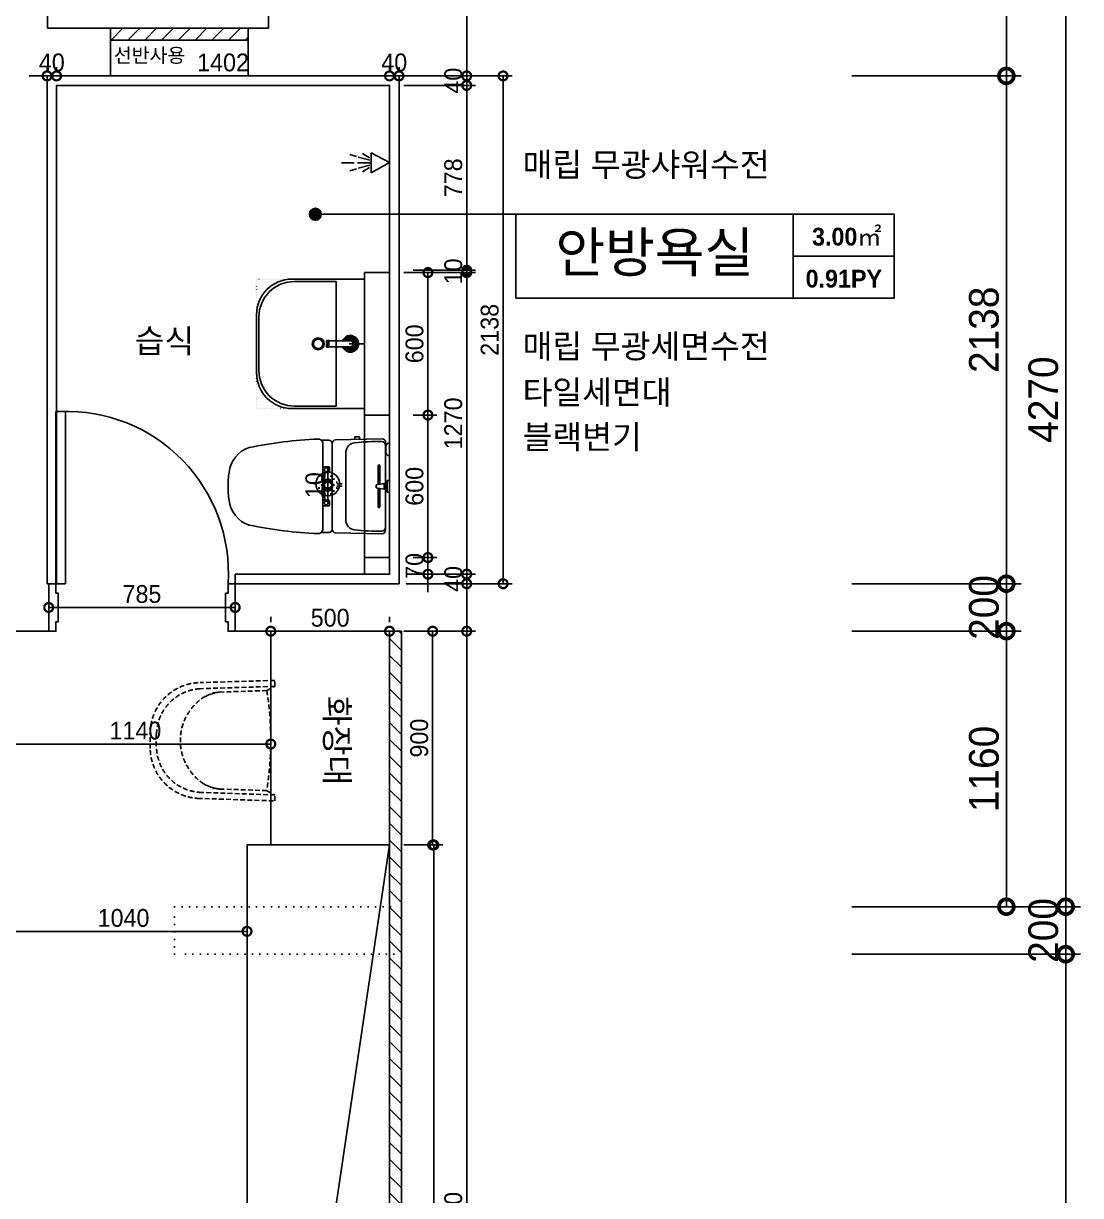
# Model space of a CAD drawing. Header units: millimetres. Extents: x 0 to 460316, y -63250 to 103204.
# Drawn here: x 124419 to 128870, y 60223 to 65158 of the extents above; entities that cross this region are included whole.
import ezdxf
from ezdxf.enums import TextEntityAlignment as Align

# ---------------------------------------------------------------- set-up
doc = ezdxf.new("R2010")
doc.units = ezdxf.units.MM
doc.header["$LTSCALE"] = 25
for name, pattern in [('DH-HID2', [1.2, 0.8, -0.4]), ('DOT', [0.25, 0, -0.25]), ('HIDDEN', [9.525, 6.35, -3.175])]:
    doc.linetypes.add(name, pattern=pattern)
for name, color, linetype in [('0-ELC TEXT', 7, 'Continuous'), ('03-TEXT', 3, 'Continuous'), ('03-WAL NEW', 3, 'Continuous'), ('04-WIN', 4, 'Continuous'), ('06-FUR', 6, 'Continuous'), ('07-DIM WAL', 5, 'Continuous'), ('2-con', 2, 'Continuous'), ('3.기호.계단선', 30, 'Continuous'), ('BATH', 4, 'Continuous'), ('CO-BATH', 6, 'Continuous'), ('CO-DO-FR', 7, 'Continuous'), ('CO-DOOR', 8, 'Continuous'), ('fin', 5, 'Continuous'), ('FU-FURM', 251, 'DH-HID2'), ('HL', 6, 'HIDDEN'), ('TOILET-1', 6, 'Continuous'), ('설비', 140, 'Continuous')]:
    doc.layers.add(name, color=color, linetype=linetype)
doc.styles.add('넥슨고딕', font='NEXONLv1GothicBold.ttf')
doc.styles.add('스타일1', font='HY울릉도M.TTF')
doc.styles.add('코레일둥고', font='Korail_Round_Gothic_Medium.ttf')
doc.dimstyles.new('30', dxfattribs={"dimscale": 30, "dimtxt": 2.5, "dimasz": 2.5, "dimexe": 1.25, "dimexo": 2, "dimtad": 1, "dimdec": 0, "dimtxsty": '스타일1', "dimblk": 'DOTSMALL', "dimcen": 2.5, "dimclrd": 1, "dimclre": 1, "dimclrt": 7, "dimadec": 0, "dimazin": 0, "dimtfac": 1, "dimtdec": 0, "dimtix": 1, "dimtmove": 0, "dimatfit": 3, "dimldrblk": 'DOTSMALL', "dimfxl": 1.25, "dimarcsym": 0})
doc.dimstyles.new('50', dxfattribs={"dimscale": 50, "dimtxt": 2.5, "dimasz": 2.5, "dimexe": 1.25, "dimexo": 2, "dimtad": 1, "dimdec": 0, "dimtxsty": '스타일1', "dimblk": 'DOTSMALL', "dimcen": 2.5, "dimclrd": 1, "dimclre": 1, "dimclrt": 2, "dimadec": 0, "dimazin": 0, "dimtfac": 1, "dimtdec": 0, "dimtix": 1, "dimtmove": 0, "dimatfit": 3, "dimldrblk": 'DOTSMALL', "dimfxl": 1.25, "dimarcsym": 0})

# ---------------------------------------------------------------- blocks, each defined once
blk = doc.blocks.new('vudausewh')
at = {"layer": '3.기호.계단선'}
h = blk.add_hatch(dxfattribs=at)
h.set_pattern_fill('CROSS', color=256, scale=50)
h.set_pattern_definition([(0, (11060, 1777), (12.5, 12.5), [6.25, -18.75]), (90, (11063.125, 1773.875), (-12.5, 12.5), [6.25, -18.75])])
edge = h.paths.add_edge_path()
edge.add_arc((31354, -34642.6), 50, 0, 360)
at = {"layer": '04-WIN'}
blk.add_lwpolyline([(30439, -32924.6), (31019, -32924.6), (31019, -32723.7), (30439, -32723.7)], close=True, dxfattribs=at)
at = {"layer": '2-con'}
for p, q in [((31939, -30697.6), (31939, -41674.6)), ((31104, -32723.7), (31104, -31687.6)), ((30174, -32723.7), (30174, -31952.6)), ((30439, -32723.7), (30174, -32723.7)), ((30439, -32924.6), (30439, -32723.7)), ((31019, -32723.7), (31104, -32723.7)), ((31019, -32924.6), (31019, -32723.7)), ((30172, -35062.6), (30172, -32924.6)), ((30172, -32924.6), (30439, -32924.6)), ((30964, -35262.6), (30964, -35062.6)), ((31664, -35262.6), (30964, -35262.6)), ((31664, -40202.6), (31664, -35262.6))]:
    blk.add_line(p, q, dxfattribs=at)
for points in [[(30964, -35062.6), (31654, -35062.6), (31654, -32924.6), (31019, -32924.6)], [(30179, -35262.6), (30179, -35062.6), (30172, -35062.6)], [(30179, -35262.6), (29184, -35262.6), (29184, -35127.6), (29996, -35127.6)]]:
    blk.add_lwpolyline(points, dxfattribs=at)
at = {"layer": '3.기호.계단선', "color": 10, "linetype": 'DOT', "ltscale": 5}
blk.add_lwpolyline([(30709, -36422.6), (31664, -36422.6), (31664, -36622.6), (30709, -36622.6)], close=True, dxfattribs=at)
at = {"layer": '3.기호.계단선'}
blk.add_circle((31354, -34642.6), 50, dxfattribs=at)
blk = doc.blocks.new('_DotSmall')
at = {"color": 0, "linetype": 'ByBlock', "const_width": 0.5}
blk.add_lwpolyline([(-0.0625, 0, 1), (0.0625, 0, 1)], format="xyb", close=True, dxfattribs=at)
blk = doc.blocks.new('*D239')
at = {"layer": '07-DIM WAL', "color": 1, "lineweight": -2}
for p, q in [((124525.3, 62759.2), (124525.3, 62736.7)), ((125310.3, 62759.2), (125310.3, 62736.7)), ((125310.3, 62699.2), (124525.3, 62699.2))]:
    blk.add_line(p, q, dxfattribs=at)
at = {"layer": 'Defpoints', "color": 0}
for p in [(124525.3, 62699.2), (124525.3, 62699.2), (125310.3, 62699.2)]:
    blk.add_point(p, dxfattribs=at)
at = {"layer": '07-DIM WAL', "color": 1, "lineweight": -2, "xscale": 75, "yscale": 75, "zscale": 75, "rotation": 180}
blk.add_blockref('_DotSmall', (124525.3, 62699.2), dxfattribs=at)
at = {"layer": '07-DIM WAL', "color": 1, "lineweight": -2, "xscale": 75, "yscale": 75, "zscale": 75}
blk.add_blockref('_DotSmall', (125310.3, 62699.2), dxfattribs=at)
at = {"layer": '07-DIM WAL', "color": 7, "insert": (124917.8, 62755.4), "char_height": 75, "attachment_point": 5, "style": '스타일1'}
blk.add_mtext('785', dxfattribs=at)
blk = doc.blocks.new('F-122')
at = {"layer": 'FU-FURM'}
for p, q in [((-44.5, 507.6), (33.4, 507.7)), ((-26.5, 482.3), (26.6, 482.3)), ((-253.8, -17.2), (-244.1, 296.9)), ((-228.4, -17.2), (-218.5, 303.3)), ((217.8, 301.5), (228.5, -16.6)), ((243, 308.1), (253.9, -16.6)), ((-197.7, 246.9), (-199.2, 242.4)), ((-196, 251.7), (-197.7, 246.9)), ((-194.1, 256.9), (-196, 251.7)), ((-192.1, 262.1), (-194.1, 256.9)), ((-189.9, 267.4), (-192.1, 262.1)), ((-187.7, 272.4), (-189.9, 267.4)), ((-185.5, 277.2), (-187.7, 272.4)), ((-183.3, 281.4), (-185.5, 277.2)), ((182.6, 281.9), (184.8, 277.6)), ((184.8, 277.6), (187.1, 272.9)), ((187.1, 272.9), (189.3, 267.8)), ((189.3, 267.8), (191.4, 262.6)), ((191.4, 262.6), (193.5, 257.3)), ((193.5, 257.3), (195.4, 252.2)), ((195.4, 252.2), (197.1, 247.4)), ((197.1, 247.4), (198.6, 242.9)), ((-210.5, 16.6), (-204.3, 215.2)), ((-203.9, 218.6), (-204.3, 215.2)), ((-203.6, 221.9), (-203.9, 218.6)), ((-203.2, 225.1), (-203.6, 221.9)), ((-202.7, 228.2), (-203.2, 225.1)), ((-202.1, 231.5), (-202.7, 228.2)), ((-201.3, 234.9), (-202.1, 231.5)), ((-200.3, 238.5), (-201.3, 234.9)), ((-199.2, 242.4), (-200.3, 238.5)), ((198.6, 242.9), (199.8, 239)), ((199.8, 239), (200.7, 235.4)), ((200.7, 235.4), (201.5, 232)), ((201.5, 232), (202.1, 228.7)), ((202.1, 228.7), (202.6, 225.6)), ((202.6, 225.6), (203, 222.4)), ((203, 222.4), (203.4, 219.1)), ((203.4, 219.1), (203.8, 215.7)), ((203.8, 215.7), (210.4, 17.1)), ((-211.6, 16.7), (-228.4, -17.2)), ((211.5, 17.2), (228.5, -16.6)), ((-228.4, -17.2), (-253.8, -17.2)), ((253.9, -16.6), (228.5, -16.6))]:
    blk.add_line(p, q, dxfattribs=at)
for centre, radius, start, end in [((-30.8, 294), 213.6, 90.9092, 178.7855), ((30.1, 294.1), 213.6, 1.3567, 89.233), ((-24.5, 286.7), 194.3, 90.9092, 178.7854), ((23.8, 286.8), 194.3, 1.3565, 89.233), ((-0.2, 162.3), 218.5, 33.195, 146.9472), ((-0.2, 162.3), 218.5, 158.3494, 158.4722), ((-0.2, 162.3), 218.5, 21.67, 21.7928), ((-1.7, 1330.6), 1330.6, 260.9232, 279.2189)]:
    blk.add_arc(centre, radius, start, end, dxfattribs=at)
blk = doc.blocks.new('AC-8')
at = {"layer": 'BATH'}
for p, q in [((-50.8, 54), (-0.1, 142.7)), ((-0.1, 142.7), (45.4, 54)), ((45.4, 54), (-50.8, 54)), ((-24.7, 46.5), (-46.3, 12.2)), ((-13.5, 47.3), (-27.7, -7.9)), ((-1.6, 49.5), (-1.6, -10.8)), ((10.4, 47.3), (24.5, -7.9)), ((21.6, 46.5), (43.2, 12.2)), ((-31.4, -16.2), (-41.1, -49)), ((-1.6, -27.3), (-1.6, -88.5)), ((28.3, -16.2), (38, -49))]:
    blk.add_line(p, q, dxfattribs=at)
blk = doc.blocks.new('A$C4B2D31F0')
at = {"layer": 'fin', "color": 4}
for p, q in [((37.2, 692.3), (24.7, 692.3)), ((37.2, 692.3), (49.7, 692.3)), ((185, 690.9), (20.4, 690.9)), ((200.9, 690.9), (365.5, 690.9)), ((47.7, 523.7), (192.9, 523.7)), ((338.2, 523.7), (192.9, 523.7)), ((12.6, 465.9), (192.9, 465.9)), ((373.3, 465.9), (192.9, 465.9)), ((192.9, 426.6), (13.7, 426.6)), ((192.9, 426.6), (372.2, 426.6))]:
    blk.add_line(p, q, dxfattribs=at)
for points in [[(20.4, 690.9), (7.9, 690.9, 0.421209), (-7.1, 675.5), (-2.4, 480.5, 0.001659)], [(365.5, 690.9), (378, 690.9, -0.421209), (392.9, 675.5), (388.3, 480.5, -0.001659)], [(12.6, 465.9, 0.371724), (-1.8, 451.2, 0.003515), (-1, 420.3, 0.320541)], [(373.3, 465.9, -0.371724), (387.7, 451.2, -0.003515), (386.9, 420.3, -0.320541)]]:
    blk.add_lwpolyline(points, format="xyb", dxfattribs=at)
for centre, radius, start, end in [((24.7, 707.3), 15, 180, 270), ((49.7, 707.3), 15, 270, 0), ((1004.3, 663.1), 1000, 179.3116, 185.9437), ((20.4, 674.9), 16, 90, 179.3116), ((365.5, 674.9), 16, 0.6884, 90), ((-618.4, 663.1), 1000, 354.0563, 0.6884), ((49.4, 563.7), 40, 185.9437, 267.5129), ((336.5, 563.7), 40, 272.4871, 354.0563), ((12.6, 480.9), 15, 181.3651, 270), ((373.3, 480.9), 15, 270, 358.6349), ((13.7, 406.6), 20, 90, 182.3333), ((1838.6, 488.1), 1846.7, 182.5538, 191.5978), ((-1452.7, 488.1), 1846.7, 348.4022, 357.4462), ((372.2, 406.6), 20, 357.6667, 90), ((148.7, 156.2), 125.5, 198.2964, 263.4241), ((237.2, 156.2), 125.5, 276.5759, 341.7036), ((192.9, 433.2), 405.9, 261.6993, 270), ((192.9, 433.2), 405.9, 270, 278.3007)]:
    blk.add_arc(centre, radius, start, end, dxfattribs=at)
at = {"layer": 'HL', "linetype": 'Continuous'}
for p, q in [((168.9, 697.3), (168.9, 707.3)), ((168.9, 697.3), (216.9, 697.3)), ((186, 692.5), (180.6, 697.3)), ((181.6, 685.5), (186, 692.5)), ((186, 692.5), (199.9, 692.5)), ((199.9, 692.5), (205.3, 697.3)), ((204.3, 685.5), (199.9, 692.5)), ((216.9, 697.3), (216.9, 707.3)), ((106.4, 666.3), (184.4, 666.3)), ((106.4, 659.3), (185.5, 659.3)), ((187, 651.2), (181.6, 685.5)), ((181.6, 685.5), (204.3, 685.5)), ((187, 651.2), (198.9, 651.2)), ((198.9, 651.2), (204.3, 685.5)), ((200.4, 659.3), (279.4, 659.3)), ((201.4, 666.3), (279.4, 666.3)), ((-16, 576.9), (-16, 564.8)), ((-12, 580.9), (-4.8, 580.9)), ((-12, 560.8), (-4.3, 560.8)), ((192.9, 433.7), (146.6, 433.7)), ((192.9, 433.7), (239.3, 433.7))]:
    blk.add_line(p, q, dxfattribs=at)
for points in [[(110.4, 426.6), (110.4, 450.8, -0.414214), (114.4, 454.8), (130.9, 454.8, -0.414214), (134.9, 450.8), (134.9, 435.2), (134.9, 426.6)], [(275.5, 426.6), (275.5, 450.8, 0.414214), (271.5, 454.8), (255, 454.8, 0.414214), (251, 450.8), (251, 435.2), (251, 426.6)], [(134.9, 435.2), (144.6, 435.2, -0.414214), (146.6, 433.2), (146.6, 426.6)], [(251, 435.2), (241.3, 435.2, 0.414214), (239.3, 433.2), (239.3, 426.6)]]:
    blk.add_lwpolyline(points, format="xyb", dxfattribs=at)
for centre in [(122.9, 440.9), (262.9, 440.9)]:
    blk.add_circle(centre, 8, dxfattribs=at)
for centre, radius, start, end in [((106.4, 662.8), 3.5, 90, 270), ((279.4, 662.8), 3.5, 270, 90), ((-12, 576.9), 4, 90, 180), ((-12, 564.8), 4, 180, 270)]:
    blk.add_arc(centre, radius, start, end, dxfattribs=at)
blk = doc.blocks.new('B-003')
blk.add_line((0, 0), (0, -65))
at = {"layer": 'CO-BATH'}
for p, q in [((272.5, 0), (-272.5, 0)), ((272.5, -305), (272.5, 0)), ((-272.5, 0), (-272.5, -305)), ((-122.5, -455), (122.5, -455))]:
    blk.add_line(p, q, dxfattribs=at)
at = {"layer": 'CO-BATH', "color": 8}
for p, q in [((-12.5, -60), (-12.5, -150.5)), ((12.5, -60), (12.5, -150.5)), ((-262.5, -120), (-262.5, -295)), ((262.5, -120), (-262.5, -120)), ((262.5, -295), (262.5, -120)), ((-14.5, -155.5), (-14.5, -160.5)), ((-14.5, -160.5), (14.5, -160.5)), ((-13.5, -150.5), (-13.5, -155.5)), ((13.5, -150.5), (13.5, -155.5)), ((14.5, -155.5), (14.5, -160.5)), ((-112.5, -445), (112.5, -445))]:
    blk.add_line(p, q, dxfattribs=at)
at = {"layer": 'CO-BATH', "color": 251}
for p, q in [((-14.5, -155.5), (14.5, -155.5)), ((-13.5, -150.5), (13.5, -150.5))]:
    blk.add_line(p, q, dxfattribs=at)
at = {"layer": 'CO-BATH', "color": 8, "linetype": 'DOT'}
blk.add_lwpolyline([(-272.5, -455), (272.5, -455), (272.5, 0), (-272.5, 0)], close=True, dxfattribs=at)
at = {"layer": 'CO-BATH', "color": 8}
blk.add_circle((0, -195), 25, dxfattribs=at)
at = {"layer": 'CO-BATH', "color": 251}
blk.add_circle((0, -195), 20, dxfattribs=at)
at = {"layer": 'CO-BATH', "color": 8}
for centre, radius, start, end in [((0, -60), 35, 290.9248, 249.0751), ((0, -60), 12.5, 360, 180), ((-112.5, -295), 150, 180, 270), ((112.5, -295), 150, 270, 0)]:
    blk.add_arc(centre, radius, start, end, dxfattribs=at)
at = {"layer": 'CO-BATH', "color": 251}
for radius, start, end in [(30, 294.6243, 245.3757), (25, 300, 240), (18, 313.9829, 226.017)]:
    blk.add_arc((0, -60), radius, start, end, dxfattribs=at)
at = {"layer": 'CO-BATH'}
for centre, start, end in [((-122.5, -305), 180, 270), ((122.5, -305), 270, 0)]:
    blk.add_arc(centre, 150, start, end, dxfattribs=at)
blk = doc.blocks.new('*D199')
at = {"layer": '07-DIM WAL', "color": 1, "lineweight": -2}
for p, q in [((127907.8, 65709.2), (128870.3, 65709.2)), ((128807.8, 65709.2), (128807.8, 61439.2)), ((127907.8, 61439.2), (128870.3, 61439.2))]:
    blk.add_line(p, q, dxfattribs=at)
at = {"layer": 'Defpoints', "color": 0}
for p in [(127807.8, 65709.2), (127807.8, 61439.2), (128807.8, 61439.2)]:
    blk.add_point(p, dxfattribs=at)
at = {"layer": '07-DIM WAL', "color": 1, "lineweight": -2, "xscale": 125, "yscale": 125, "zscale": 125}
for p, rotation in [((128807.8, 65709.2), 90), ((128807.8, 61439.2), 270)]:
    blk.add_blockref('_DotSmall', p, dxfattribs=dict(at, rotation=rotation))
at = {"layer": '07-DIM WAL', "color": 2, "insert": (128714, 63574.2), "char_height": 125, "attachment_point": 5, "rotation": 90, "style": '스타일1'}
blk.add_mtext('4270', dxfattribs=at)
blk = doc.blocks.new('*D200')
at = {"layer": '07-DIM WAL', "color": 1, "lineweight": -2}
for p, q in [((127907.8, 65709.2), (128620.3, 65709.2)), ((128557.8, 65709.2), (128557.8, 64937.2)), ((127907.8, 64937.2), (128620.3, 64937.2))]:
    blk.add_line(p, q, dxfattribs=at)
at = {"layer": 'Defpoints', "color": 0}
for p in [(127807.8, 65709.2), (127807.8, 64937.2), (128557.8, 64937.2)]:
    blk.add_point(p, dxfattribs=at)
at = {"layer": '07-DIM WAL', "color": 1, "lineweight": -2, "xscale": 125, "yscale": 125, "zscale": 125}
for p, rotation in [((128557.8, 65709.2), 90), ((128557.8, 64937.2), 270)]:
    blk.add_blockref('_DotSmall', p, dxfattribs=dict(at, rotation=rotation))
at = {"layer": '07-DIM WAL', "color": 2, "insert": (128464, 65323.2), "char_height": 125, "attachment_point": 5, "rotation": 90, "style": '스타일1'}
blk.add_mtext('772', dxfattribs=at)
blk = doc.blocks.new('*D201')
at = {"layer": '07-DIM WAL', "color": 1, "lineweight": -2}
for p, q in [((127907.8, 64937.2), (128620.3, 64937.2)), ((128557.8, 64937.2), (128557.8, 62799.2)), ((127907.8, 62799.2), (128620.3, 62799.2))]:
    blk.add_line(p, q, dxfattribs=at)
at = {"layer": 'Defpoints', "color": 0}
for p in [(127807.8, 64937.2), (127807.8, 62799.2), (128557.8, 62799.2)]:
    blk.add_point(p, dxfattribs=at)
at = {"layer": '07-DIM WAL', "color": 1, "lineweight": -2, "xscale": 125, "yscale": 125, "zscale": 125}
for p, rotation in [((128557.8, 64937.2), 90), ((128557.8, 62799.2), 270)]:
    blk.add_blockref('_DotSmall', p, dxfattribs=dict(at, rotation=rotation))
at = {"layer": '07-DIM WAL', "color": 2, "insert": (128464, 63868.2), "char_height": 125, "attachment_point": 5, "rotation": 90, "style": '스타일1'}
blk.add_mtext('2138', dxfattribs=at)
blk = doc.blocks.new('*D202')
at = {"layer": '07-DIM WAL', "color": 1, "lineweight": -2}
for p, q in [((128557.8, 62799.2), (128557.8, 62924.2)), ((127907.8, 62799.2), (128620.3, 62799.2)), ((128557.8, 62799.2), (128557.8, 62599.2)), ((127907.8, 62599.2), (128620.3, 62599.2)), ((128557.8, 62599.2), (128557.8, 62474.2))]:
    blk.add_line(p, q, dxfattribs=at)
at = {"layer": 'Defpoints', "color": 0}
for p in [(127807.8, 62799.2), (127807.8, 62599.2), (128557.8, 62599.2)]:
    blk.add_point(p, dxfattribs=at)
at = {"layer": '07-DIM WAL', "color": 1, "lineweight": -2, "xscale": 125, "yscale": 125, "zscale": 125}
for p, rotation in [((128557.8, 62799.2), 270), ((128557.8, 62599.2), 90)]:
    blk.add_blockref('_DotSmall', p, dxfattribs=dict(at, rotation=rotation))
at = {"layer": '07-DIM WAL', "color": 2, "insert": (128464, 62699.2), "char_height": 125, "attachment_point": 5, "rotation": 90, "style": '스타일1'}
blk.add_mtext('200', dxfattribs=at)
blk = doc.blocks.new('*D203')
at = {"layer": '07-DIM WAL', "color": 1, "lineweight": -2}
for p, q in [((127907.8, 62599.2), (128620.3, 62599.2)), ((128557.8, 62599.2), (128557.8, 61439.2)), ((127907.8, 61439.2), (128620.3, 61439.2))]:
    blk.add_line(p, q, dxfattribs=at)
at = {"layer": 'Defpoints', "color": 0}
for p in [(127807.8, 62599.2), (127807.8, 61439.2), (128557.8, 61439.2)]:
    blk.add_point(p, dxfattribs=at)
at = {"layer": '07-DIM WAL', "color": 1, "lineweight": -2, "xscale": 125, "yscale": 125, "zscale": 125}
for p, rotation in [((128557.8, 62599.2), 90), ((128557.8, 61439.2), 270)]:
    blk.add_blockref('_DotSmall', p, dxfattribs=dict(at, rotation=rotation))
at = {"layer": '07-DIM WAL', "color": 2, "insert": (128464, 62019.2), "char_height": 125, "attachment_point": 5, "rotation": 90, "style": '스타일1'}
blk.add_mtext('1160', dxfattribs=at)
blk = doc.blocks.new('*D204')
at = {"layer": '07-DIM WAL', "color": 1, "lineweight": -2}
for p, q in [((128807.8, 61439.2), (128807.8, 61564.2)), ((127907.8, 61439.2), (128870.3, 61439.2)), ((128807.8, 61439.2), (128807.8, 61239.2)), ((127907.8, 61239.2), (128870.3, 61239.2)), ((128807.8, 61239.2), (128807.8, 61114.2))]:
    blk.add_line(p, q, dxfattribs=at)
at = {"layer": 'Defpoints', "color": 0}
for p in [(127807.8, 61439.2), (127807.8, 61239.2), (128807.8, 61239.2)]:
    blk.add_point(p, dxfattribs=at)
at = {"layer": '07-DIM WAL', "color": 1, "lineweight": -2, "xscale": 125, "yscale": 125, "zscale": 125}
for p, rotation in [((128807.8, 61439.2), 270), ((128807.8, 61239.2), 90)]:
    blk.add_blockref('_DotSmall', p, dxfattribs=dict(at, rotation=rotation))
at = {"layer": '07-DIM WAL', "color": 2, "insert": (128714, 61339.2), "char_height": 125, "attachment_point": 5, "rotation": 90, "style": '스타일1'}
blk.add_mtext('200', dxfattribs=at)
blk = doc.blocks.new('*D205')
at = {"layer": '07-DIM WAL', "color": 1, "lineweight": -2}
for p, q in [((127907.8, 61239.2), (128870.3, 61239.2)), ((128807.8, 61239.2), (128807.8, 57659.2)), ((127907.8, 57659.2), (128870.3, 57659.2))]:
    blk.add_line(p, q, dxfattribs=at)
at = {"layer": 'Defpoints', "color": 0}
for p in [(127807.8, 61239.2), (127807.8, 57659.2), (128807.8, 57659.2)]:
    blk.add_point(p, dxfattribs=at)
at = {"layer": '07-DIM WAL', "color": 1, "lineweight": -2, "xscale": 125, "yscale": 125, "zscale": 125}
for p, rotation in [((128807.8, 61239.2), 90), ((128807.8, 57659.2), 270)]:
    blk.add_blockref('_DotSmall', p, dxfattribs=dict(at, rotation=rotation))
at = {"layer": '07-DIM WAL', "color": 2, "insert": (128714, 59449.2), "char_height": 125, "attachment_point": 5, "rotation": 90, "style": '스타일1'}
blk.add_mtext('3580', dxfattribs=at)
blk = doc.blocks.new('*D248')
at = {"layer": '07-DIM WAL', "color": 1, "lineweight": -2}
for p, q in [((126020.3, 62599.2), (126179.5, 62599.2)), ((126142, 62599.2), (126142, 61699.2)), ((126020.3, 61699.2), (126179.5, 61699.2))]:
    blk.add_line(p, q, dxfattribs=at)
at = {"layer": 'Defpoints', "color": 0}
for p in [(125960.3, 62599.2), (125960.3, 61699.2), (126142, 61699.2)]:
    blk.add_point(p, dxfattribs=at)
at = {"layer": '07-DIM WAL', "color": 1, "lineweight": -2, "xscale": 75, "yscale": 75, "zscale": 75}
for p, rotation in [((126142, 62599.2), 90), ((126142, 61699.2), 270)]:
    blk.add_blockref('_DotSmall', p, dxfattribs=dict(at, rotation=rotation))
at = {"layer": '07-DIM WAL', "color": 7, "insert": (126085.7, 62149.2), "char_height": 75, "attachment_point": 5, "rotation": 90, "style": '스타일1'}
blk.add_mtext('900', dxfattribs=at)
blk = doc.blocks.new('*D249')
at = {"layer": '07-DIM WAL', "color": 1, "lineweight": -2}
for p, q in [((126025.3, 62599.2), (126322.8, 62599.2)), ((126285.3, 62599.2), (126285.3, 57659.2)), ((126020.3, 57659.2), (126322.8, 57659.2))]:
    blk.add_line(p, q, dxfattribs=at)
at = {"layer": 'Defpoints', "color": 0}
for p in [(125965.3, 62599.2), (125960.3, 57659.2), (126285.3, 57659.2)]:
    blk.add_point(p, dxfattribs=at)
at = {"layer": '07-DIM WAL', "color": 1, "lineweight": -2, "xscale": 75, "yscale": 75, "zscale": 75}
for p, rotation in [((126285.3, 62599.2), 90), ((126285.3, 57659.2), 270)]:
    blk.add_blockref('_DotSmall', p, dxfattribs=dict(at, rotation=rotation))
at = {"layer": '07-DIM WAL', "color": 7, "insert": (126229, 60129.2), "char_height": 75, "attachment_point": 5, "rotation": 90, "style": '스타일1'}
blk.add_mtext('4940', dxfattribs=at)
blk = doc.blocks.new('*D216')
at = {"layer": '07-DIM WAL', "color": 1, "lineweight": -2}
for p, q in [((126025.3, 61699.2), (126184.5, 61699.2)), ((126147, 57659.2), (126147, 61699.2)), ((126025.3, 57659.2), (126184.5, 57659.2))]:
    blk.add_line(p, q, dxfattribs=at)
at = {"layer": 'Defpoints', "color": 0}
for p in [(125965.3, 61699.2), (126147, 61699.2), (125965.3, 57659.2)]:
    blk.add_point(p, dxfattribs=at)
at = {"layer": '07-DIM WAL', "color": 1, "lineweight": -2, "xscale": 75, "yscale": 75, "zscale": 75}
for p, rotation in [((126147, 61699.2), 90), ((126147, 57659.2), 270)]:
    blk.add_blockref('_DotSmall', p, dxfattribs=dict(at, rotation=rotation))
at = {"layer": '07-DIM WAL', "color": 7, "insert": (126090.7, 59679.2), "char_height": 75, "attachment_point": 5, "rotation": 90, "style": '스타일1'}
blk.add_mtext('4040', dxfattribs=at)
blk = doc.blocks.new('*D272')
at = {"layer": '07-DIM WAL', "color": 1, "lineweight": -2}
for p, q in [((125460.3, 62659.2), (125460.3, 62636.7)), ((125960.3, 62659.2), (125960.3, 62636.7)), ((125460.3, 62599.2), (125960.3, 62599.2))]:
    blk.add_line(p, q, dxfattribs=at)
at = {"layer": 'Defpoints', "color": 0}
for p in [(125460.3, 62599.2), (125960.3, 62599.2), (125960.3, 62599.2)]:
    blk.add_point(p, dxfattribs=at)
at = {"layer": '07-DIM WAL', "color": 1, "lineweight": -2, "xscale": 75, "yscale": 75, "zscale": 75, "rotation": 180}
blk.add_blockref('_DotSmall', (125460.3, 62599.2), dxfattribs=at)
at = {"layer": '07-DIM WAL', "color": 1, "lineweight": -2, "xscale": 75, "yscale": 75, "zscale": 75}
blk.add_blockref('_DotSmall', (125960.3, 62599.2), dxfattribs=at)
at = {"layer": '07-DIM WAL', "color": 7, "insert": (125710.3, 62655.4), "char_height": 75, "attachment_point": 5, "style": '스타일1'}
blk.add_mtext('500', dxfattribs=at)
blk = doc.blocks.new('*D227')
at = {"layer": '07-DIM WAL', "color": 1, "lineweight": -2}
for p, q in [((124320.3, 61395.4), (124320.3, 61372.9)), ((125360.3, 61395.4), (125360.3, 61372.9)), ((124320.3, 61335.4), (125360.3, 61335.4))]:
    blk.add_line(p, q, dxfattribs=at)
at = {"layer": 'Defpoints', "color": 0}
for p in [(124320.3, 61335.4), (125360.3, 61335.4), (125360.3, 61335.4)]:
    blk.add_point(p, dxfattribs=at)
at = {"layer": '07-DIM WAL', "color": 1, "lineweight": -2, "xscale": 75, "yscale": 75, "zscale": 75, "rotation": 180}
blk.add_blockref('_DotSmall', (124320.3, 61335.4), dxfattribs=at)
at = {"layer": '07-DIM WAL', "color": 1, "lineweight": -2, "xscale": 75, "yscale": 75, "zscale": 75}
blk.add_blockref('_DotSmall', (125360.3, 61335.4), dxfattribs=at)
at = {"layer": '07-DIM WAL', "color": 7, "insert": (124840.3, 61391.6), "char_height": 75, "attachment_point": 5, "style": '스타일1'}
blk.add_mtext('1040', dxfattribs=at)
blk = doc.blocks.new('*D275')
at = {"layer": '07-DIM WAL', "color": 1, "lineweight": -2}
for p, q in [((124320.3, 62184.1), (124320.3, 62161.6)), ((125460.3, 62184.1), (125460.3, 62161.6)), ((125460.3, 62124.1), (124320.3, 62124.1))]:
    blk.add_line(p, q, dxfattribs=at)
at = {"layer": 'Defpoints', "color": 0}
for p in [(124320.3, 62124.1), (124320.3, 62124.1), (125460.3, 62124.1)]:
    blk.add_point(p, dxfattribs=at)
at = {"layer": '07-DIM WAL', "color": 1, "lineweight": -2, "xscale": 75, "yscale": 75, "zscale": 75, "rotation": 180}
blk.add_blockref('_DotSmall', (124320.3, 62124.1), dxfattribs=at)
at = {"layer": '07-DIM WAL', "color": 1, "lineweight": -2, "xscale": 75, "yscale": 75, "zscale": 75}
blk.add_blockref('_DotSmall', (125460.3, 62124.1), dxfattribs=at)
at = {"layer": '07-DIM WAL', "color": 7, "insert": (124890.3, 62180.4), "char_height": 75, "attachment_point": 5, "style": '스타일1'}
blk.add_mtext('1140', dxfattribs=at)
blk = doc.blocks.new('*D230')
at = {"layer": '07-DIM WAL', "color": 1, "lineweight": -2}
for p, q in [((126285.3, 64119.2), (126285.3, 64194.2)), ((126020.3, 64109.2), (126322.8, 64109.2)), ((126060.3, 64119.2), (126322.8, 64119.2)), ((126285.3, 64109.2), (126285.3, 64119.2)), ((126285.3, 64109.2), (126285.3, 64034.2))]:
    blk.add_line(p, q, dxfattribs=at)
at = {"layer": 'Defpoints', "color": 0}
for p in [(125960.3, 64109.2), (126000.3, 64119.2), (126285.3, 64119.2)]:
    blk.add_point(p, dxfattribs=at)
at = {"layer": '07-DIM WAL', "color": 1, "lineweight": -2, "xscale": 75, "yscale": 75, "zscale": 75}
for p, rotation in [((126285.3, 64119.2), 270), ((126285.3, 64109.2), 90)]:
    blk.add_blockref('_DotSmall', p, dxfattribs=dict(at, rotation=rotation))
at = {"layer": '07-DIM WAL', "color": 7, "insert": (126229, 64114.2), "char_height": 75, "attachment_point": 5, "rotation": 90, "style": '스타일1'}
blk.add_mtext('10', dxfattribs=at)
blk = doc.blocks.new('*D231')
at = {"layer": '07-DIM WAL', "color": 1, "lineweight": -2}
for p, q in [((126020.3, 64897.2), (126322.8, 64897.2)), ((126285.3, 64119.2), (126285.3, 64897.2)), ((126060.3, 64119.2), (126322.8, 64119.2))]:
    blk.add_line(p, q, dxfattribs=at)
at = {"layer": 'Defpoints', "color": 0}
for p in [(125960.3, 64897.2), (126285.3, 64897.2), (126000.3, 64119.2)]:
    blk.add_point(p, dxfattribs=at)
at = {"layer": '07-DIM WAL', "color": 1, "lineweight": -2, "xscale": 75, "yscale": 75, "zscale": 75}
for p, rotation in [((126285.3, 64897.2), 90), ((126285.3, 64119.2), 270)]:
    blk.add_blockref('_DotSmall', p, dxfattribs=dict(at, rotation=rotation))
at = {"layer": '07-DIM WAL', "color": 7, "insert": (126229, 64508.2), "char_height": 75, "attachment_point": 5, "rotation": 90, "style": '스타일1'}
blk.add_mtext('778', dxfattribs=at)
blk = doc.blocks.new('*D232')
at = {"layer": '07-DIM WAL', "color": 1, "lineweight": -2}
for p, q in [((126060.3, 64109.2), (126159.6, 64109.2)), ((126122.1, 64109.2), (126122.1, 63509.2)), ((126060.3, 63509.2), (126159.6, 63509.2))]:
    blk.add_line(p, q, dxfattribs=at)
at = {"layer": 'Defpoints', "color": 0}
for p in [(126000.3, 64109.2), (126000.3, 63509.2), (126122.1, 63509.2)]:
    blk.add_point(p, dxfattribs=at)
at = {"layer": '07-DIM WAL', "color": 1, "lineweight": -2, "xscale": 75, "yscale": 75, "zscale": 75}
for p, rotation in [((126122.1, 64109.2), 90), ((126122.1, 63509.2), 270)]:
    blk.add_blockref('_DotSmall', p, dxfattribs=dict(at, rotation=rotation))
at = {"layer": '07-DIM WAL', "color": 7, "insert": (126065.8, 63809.2), "char_height": 75, "attachment_point": 5, "rotation": 90, "style": '스타일1'}
blk.add_mtext('600', dxfattribs=at)
blk = doc.blocks.new('*D233')
at = {"layer": '07-DIM WAL', "color": 1, "lineweight": -2}
for p, q in [((126060.3, 63509.2), (126159.6, 63509.2)), ((126122.1, 63509.2), (126122.1, 62909.2)), ((126060.3, 62909.2), (126159.6, 62909.2))]:
    blk.add_line(p, q, dxfattribs=at)
at = {"layer": 'Defpoints', "color": 0}
for p in [(126000.3, 63509.2), (126000.3, 62909.2), (126122.1, 62909.2)]:
    blk.add_point(p, dxfattribs=at)
at = {"layer": '07-DIM WAL', "color": 1, "lineweight": -2, "xscale": 75, "yscale": 75, "zscale": 75}
for p, rotation in [((126122.1, 63509.2), 90), ((126122.1, 62909.2), 270)]:
    blk.add_blockref('_DotSmall', p, dxfattribs=dict(at, rotation=rotation))
at = {"layer": '07-DIM WAL', "color": 7, "insert": (126065.8, 63209.2), "char_height": 75, "attachment_point": 5, "rotation": 90, "style": '스타일1'}
blk.add_mtext('600', dxfattribs=at)
blk = doc.blocks.new('*D234')
at = {"layer": '07-DIM WAL', "color": 1, "lineweight": -2}
for p, q in [((126122.1, 62909.2), (126122.1, 62984.2)), ((126060.3, 62909.2), (126159.6, 62909.2)), ((126122.1, 62909.2), (126122.1, 62839.2)), ((126060.3, 62839.2), (126159.6, 62839.2)), ((126122.1, 62839.2), (126122.1, 62764.2))]:
    blk.add_line(p, q, dxfattribs=at)
at = {"layer": 'Defpoints', "color": 0}
for p in [(126000.3, 62909.2), (126000.3, 62839.2), (126122.1, 62839.2)]:
    blk.add_point(p, dxfattribs=at)
at = {"layer": '07-DIM WAL', "color": 1, "lineweight": -2, "xscale": 75, "yscale": 75, "zscale": 75}
for p, rotation in [((126122.1, 62909.2), 270), ((126122.1, 62839.2), 90)]:
    blk.add_blockref('_DotSmall', p, dxfattribs=dict(at, rotation=rotation))
at = {"layer": '07-DIM WAL', "color": 7, "insert": (126065.8, 62874.2), "char_height": 75, "attachment_point": 5, "rotation": 90, "style": '스타일1'}
blk.add_mtext('70', dxfattribs=at)
blk = doc.blocks.new('*D235')
at = {"layer": '07-DIM WAL', "color": 1, "lineweight": -2}
for p, q in [((126020.3, 64109.2), (126322.8, 64109.2)), ((126285.3, 62839.2), (126285.3, 64109.2)), ((126030.3, 62839.2), (126322.8, 62839.2))]:
    blk.add_line(p, q, dxfattribs=at)
at = {"layer": 'Defpoints', "color": 0}
for p in [(125960.3, 64109.2), (126285.3, 64109.2), (125970.3, 62839.2)]:
    blk.add_point(p, dxfattribs=at)
at = {"layer": '07-DIM WAL', "color": 1, "lineweight": -2, "xscale": 75, "yscale": 75, "zscale": 75}
for p, rotation in [((126285.3, 64109.2), 90), ((126285.3, 62839.2), 270)]:
    blk.add_blockref('_DotSmall', p, dxfattribs=dict(at, rotation=rotation))
at = {"layer": '07-DIM WAL', "color": 7, "insert": (126229, 63474.2), "char_height": 75, "attachment_point": 5, "rotation": 90, "style": '스타일1'}
blk.add_mtext('1270', dxfattribs=at)
blk = doc.blocks.new('*D277')
at = {"layer": '07-DIM WAL', "color": 1, "lineweight": -2}
for p, q in [((126285.3, 64937.2), (126285.3, 65012.2)), ((126020.3, 64937.2), (126322.8, 64937.2)), ((126020.3, 64897.2), (126322.8, 64897.2)), ((126285.3, 64897.2), (126285.3, 64937.2)), ((126285.3, 64897.2), (126285.3, 64822.2))]:
    blk.add_line(p, q, dxfattribs=at)
at = {"layer": 'Defpoints', "color": 0}
for p in [(125960.3, 64937.2), (125960.3, 64897.2), (126285.3, 64937.2)]:
    blk.add_point(p, dxfattribs=at)
at = {"layer": '07-DIM WAL', "color": 1, "lineweight": -2, "xscale": 75, "yscale": 75, "zscale": 75}
for p, rotation in [((126285.3, 64937.2), 270), ((126285.3, 64897.2), 90)]:
    blk.add_blockref('_DotSmall', p, dxfattribs=dict(at, rotation=rotation))
at = {"layer": '07-DIM WAL', "color": 7, "insert": (126229, 64917.2), "char_height": 75, "attachment_point": 5, "rotation": 90, "style": '스타일1'}
blk.add_mtext('40', dxfattribs=at)
blk = doc.blocks.new('*D278')
at = {"layer": '07-DIM WAL', "color": 1, "lineweight": -2}
for p, q in [((126285.3, 62839.2), (126285.3, 62914.2)), ((126030.3, 62839.2), (126322.8, 62839.2)), ((126285.3, 62839.2), (126285.3, 62799.2)), ((126030.3, 62799.2), (126322.8, 62799.2)), ((126285.3, 62799.2), (126285.3, 62724.2))]:
    blk.add_line(p, q, dxfattribs=at)
at = {"layer": 'Defpoints', "color": 0}
for p in [(125970.3, 62839.2), (125970.3, 62799.2), (126285.3, 62799.2)]:
    blk.add_point(p, dxfattribs=at)
at = {"layer": '07-DIM WAL', "color": 1, "lineweight": -2, "xscale": 75, "yscale": 75, "zscale": 75}
for p, rotation in [((126285.3, 62839.2), 270), ((126285.3, 62799.2), 90)]:
    blk.add_blockref('_DotSmall', p, dxfattribs=dict(at, rotation=rotation))
at = {"layer": '07-DIM WAL', "color": 7, "insert": (126229, 62819.2), "char_height": 75, "attachment_point": 5, "rotation": 90, "style": '스타일1'}
blk.add_mtext('40', dxfattribs=at)
blk = doc.blocks.new('*D255')
at = {"layer": '07-DIM WAL', "color": 1, "lineweight": -2}
for p, q in [((126060.3, 64937.2), (126476.1, 64937.2)), ((126438.6, 62799.2), (126438.6, 64937.2)), ((126060.3, 62799.2), (126476.1, 62799.2))]:
    blk.add_line(p, q, dxfattribs=at)
at = {"layer": 'Defpoints', "color": 0}
for p in [(126000.3, 64937.2), (126438.6, 64937.2), (126000.3, 62799.2)]:
    blk.add_point(p, dxfattribs=at)
at = {"layer": '07-DIM WAL', "color": 1, "lineweight": -2, "xscale": 75, "yscale": 75, "zscale": 75}
for p, rotation in [((126438.6, 64937.2), 90), ((126438.6, 62799.2), 270)]:
    blk.add_blockref('_DotSmall', p, dxfattribs=dict(at, rotation=rotation))
at = {"layer": '07-DIM WAL', "color": 7, "insert": (126382.4, 63868.2), "char_height": 75, "attachment_point": 5, "rotation": 90, "style": '스타일1'}
blk.add_mtext('2138', dxfattribs=at)
blk = doc.blocks.new('*D264')
at = {"layer": '07-DIM WAL', "color": 1, "lineweight": -2}
for p, q in [((125960.3, 64957.2), (125960.3, 64974.7)), ((126000.3, 64957.2), (126000.3, 64974.7)), ((125960.3, 64937.2), (125885.3, 64937.2)), ((125960.3, 64937.2), (126000.3, 64937.2)), ((126000.3, 64937.2), (126075.3, 64937.2))]:
    blk.add_line(p, q, dxfattribs=at)
at = {"layer": 'Defpoints', "color": 0}
for p in [(125960.3, 64897.2), (126000.3, 64937.2), (126000.3, 64897.2)]:
    blk.add_point(p, dxfattribs=at)
at = {"layer": '07-DIM WAL', "color": 1, "lineweight": -2, "xscale": 75, "yscale": 75, "zscale": 75}
blk.add_blockref('_DotSmall', (125960.3, 64937.2), dxfattribs=at)
at = {"layer": '07-DIM WAL', "color": 1, "lineweight": -2, "xscale": 75, "yscale": 75, "zscale": 75, "rotation": 180}
blk.add_blockref('_DotSmall', (126000.3, 64937.2), dxfattribs=at)
at = {"layer": '07-DIM WAL', "color": 7, "insert": (125980.3, 64993.4), "char_height": 75, "attachment_point": 5, "style": '스타일1'}
blk.add_mtext('40', dxfattribs=at)
blk = doc.blocks.new('*D265')
at = {"layer": '07-DIM WAL', "color": 1, "lineweight": -2}
for p, q in [((124558.3, 64957.2), (124558.3, 64974.7)), ((125960.3, 64957.2), (125960.3, 64974.7)), ((125960.3, 64937.2), (124558.3, 64937.2))]:
    blk.add_line(p, q, dxfattribs=at)
at = {"layer": 'Defpoints', "color": 0}
for p in [(124558.3, 64937.2), (124558.3, 64897.2), (125960.3, 64897.2)]:
    blk.add_point(p, dxfattribs=at)
at = {"layer": '07-DIM WAL', "color": 1, "lineweight": -2, "xscale": 75, "yscale": 75, "zscale": 75, "rotation": 180}
blk.add_blockref('_DotSmall', (124558.3, 64937.2), dxfattribs=at)
at = {"layer": '07-DIM WAL', "color": 1, "lineweight": -2, "xscale": 75, "yscale": 75, "zscale": 75}
blk.add_blockref('_DotSmall', (125960.3, 64937.2), dxfattribs=at)
at = {"layer": '07-DIM WAL', "color": 7, "insert": (125259.3, 64993.4), "char_height": 75, "attachment_point": 5, "style": '스타일1'}
blk.add_mtext('1402', dxfattribs=at)
blk = doc.blocks.new('*D266')
at = {"layer": '07-DIM WAL', "color": 1, "lineweight": -2}
for p, q in [((124518.3, 64957.2), (124518.3, 64974.7)), ((124558.3, 64957.2), (124558.3, 64974.7)), ((124518.3, 64937.2), (124443.3, 64937.2)), ((124558.3, 64937.2), (124518.3, 64937.2)), ((124558.3, 64937.2), (124633.3, 64937.2))]:
    blk.add_line(p, q, dxfattribs=at)
at = {"layer": 'Defpoints', "color": 0}
for p in [(124518.3, 64937.2), (124518.3, 64897.2), (124558.3, 64897.2)]:
    blk.add_point(p, dxfattribs=at)
at = {"layer": '07-DIM WAL', "color": 1, "lineweight": -2, "xscale": 75, "yscale": 75, "zscale": 75}
blk.add_blockref('_DotSmall', (124518.3, 64937.2), dxfattribs=at)
at = {"layer": '07-DIM WAL', "color": 1, "lineweight": -2, "xscale": 75, "yscale": 75, "zscale": 75, "rotation": 180}
blk.add_blockref('_DotSmall', (124558.3, 64937.2), dxfattribs=at)
at = {"layer": '07-DIM WAL', "color": 7, "insert": (124538.3, 64993.4), "char_height": 75, "attachment_point": 5, "style": '스타일1'}
blk.add_mtext('40', dxfattribs=at)
blk = doc.blocks.new('*D267')
at = {"layer": '07-DIM WAL', "color": 1, "lineweight": -2}
for p, q in [((125700.3, 63219.2), (125700.3, 63294.2)), ((125700.3, 63219.2), (125700.3, 63209.2)), ((125760.3, 63219.2), (125737.8, 63219.2)), ((125700.3, 63209.2), (125700.3, 63134.2)), ((125760.3, 63209.2), (125737.8, 63209.2))]:
    blk.add_line(p, q, dxfattribs=at)
at = {"layer": 'Defpoints', "color": 0}
for p in [(125700.3, 63219.2), (125700.3, 63209.2), (125700.3, 63209.2)]:
    blk.add_point(p, dxfattribs=at)
at = {"layer": '07-DIM WAL', "color": 1, "lineweight": -2, "xscale": 75, "yscale": 75, "zscale": 75}
for p, rotation in [((125700.3, 63219.2), 270), ((125700.3, 63209.2), 90)]:
    blk.add_blockref('_DotSmall', p, dxfattribs=dict(at, rotation=rotation))
at = {"layer": '07-DIM WAL', "color": 7, "insert": (125644, 63214.2), "char_height": 75, "attachment_point": 5, "rotation": 90, "style": '스타일1'}
blk.add_mtext('10', dxfattribs=at)

msp = doc.modelspace()

# ---------------------------------------------------------------- hatches: boundary and pattern name
at = {"layer": '0-ELC TEXT'}
h = msp.add_hatch(color=256, dxfattribs=at)
h.dxf.hatch_style = 1
edge = h.paths.add_edge_path()
edge.add_arc((125648.13, 64354.72), 25, -270, 90, ccw=False)
at = {"layer": '03-WAL NEW'}
h = msp.add_hatch(dxfattribs=at)
h.set_pattern_fill('_USER', color=256, scale=50, angle=45, pattern_type=0)
h.set_pattern_definition([(45, (94346.296, 97861.75), (-35.35534, 35.35534), [])])
edge = h.paths.add_edge_path()
edge.add_line((125365.28, 65138.07), (125365.28, 65088.07))
edge.add_line((125365.28, 65088.07), (124785.28, 65088.07))
edge.add_line((124785.28, 65088.07), (124785.28, 65138.07))
edge.add_line((124785.28, 65138.07), (125362.38, 65138.07))
at = {"layer": '3.기호.계단선'}
h = msp.add_hatch(dxfattribs=at)
h.set_pattern_fill('_USER', color=256, scale=50, angle=135, pattern_type=0)
h.set_pattern_definition([(135, (95011.025, 36595.205), (-35.35534, -35.35534), [])])
h.paths.add_polyline_path([(126010.28, 57659.19), (126010.28, 62599.19), (125960.28, 62599.19), (125960.28, 57659.19)])

# ---------------------------------------------------------------- linework, layer by layer
at = {"layer": '0-ELC TEXT'}
for p, q in [((127660.48, 64000.96), (127660.48, 64354.72)), ((127660.48, 64177.84), (128085.17, 64177.84))]:
    msp.add_line(p, q, dxfattribs=at)
msp.add_lwpolyline([(126492.4, 64354.72), (125648.13, 64354.72)], dxfattribs=at)
msp.add_lwpolyline([(126492.4, 64000.96), (128085.17, 64000.96), (128085.17, 64354.72), (126492.4, 64354.72)], close=True, dxfattribs=at)
msp.add_circle((125648.13, 64354.72), 25, dxfattribs=at)
at = {"layer": '03-WAL NEW'}
for p, q in [((125855.28, 63509.19), (125960.28, 63509.19)), ((125855.28, 62909.19), (125960.28, 62909.19))]:
    msp.add_line(p, q, dxfattribs=at)
for points in [[(125365.28, 65138.07), (125365.28, 65088.07), (124785.28, 65088.07), (124785.28, 65138.07), (125362.38, 65138.07)], [(125960.28, 62839.19), (125960.28, 64109.19), (125855.28, 64109.19), (125855.28, 62839.19), (125960.28, 62839.19)]]:
    msp.add_lwpolyline(points, dxfattribs=at)
at = {"layer": '06-FUR'}
msp.add_line((125960.28, 61699.19), (125360.28, 57659.19), dxfattribs=at)
msp.add_lwpolyline([(125460.28, 61699.19), (125960.28, 61699.19), (125960.28, 62599.19), (125460.28, 62599.19)], close=True, dxfattribs=at)
msp.add_lwpolyline([(125960.28, 61699.19), (125360.28, 61699.19), (125360.28, 57659.19), (125960.28, 57659.19), (125960.28, 61699.19)], dxfattribs=at)
at = {"layer": '3.기호.계단선'}
msp.add_lwpolyline([(126010.28, 57659.19), (126010.28, 62599.19), (125960.28, 62599.19), (125960.28, 57659.19)], close=True, dxfattribs=at)
at = {"layer": 'BATH'}
msp.add_line((125310.28, 62839.19), (125310.28, 62799.19), dxfattribs=at)
msp.add_lwpolyline([(125310.28, 62839.19), (125960.28, 62839.19), (125960.28, 64897.19), (124558.28, 64897.19), (124558.28, 62799.19)], dxfattribs=at)
at = {"layer": 'CO-DO-FR'}
for points in [[(124525.28, 62799.19), (124525.28, 62599.19), (124555.28, 62599.19), (124555.28, 62639.19), (124565.28, 62639.19), (124565.28, 62759.19), (124555.28, 62759.19), (124555.28, 62799.19), (124525.28, 62799.19)], [(125310.28, 62799.19), (125310.28, 62599.19), (125280.28, 62599.19), (125280.28, 62639.19), (125270.28, 62639.19), (125270.28, 62759.19), (125280.28, 62759.19), (125280.28, 62799.19), (125310.28, 62799.19)]]:
    msp.add_lwpolyline(points, close=True, dxfattribs=at)
at = {"layer": 'CO-DOOR'}
msp.add_lwpolyline([(124595.28, 63524.19), (124595.28, 62799.19), (124555.28, 62799.19), (124555.28, 63524.19)], close=True, dxfattribs=at)
msp.add_arc((124601.57, 62844.47), 680.22, 356.18277, 92.21465, dxfattribs=at)

# ---------------------------------------------------------------- block references
msp.add_blockref('vudausewh', (94346.3, 97861.75))
at = {"rotation": 270}
msp.add_blockref('A$C4B2D31F0', (125252.99, 63402.14), dxfattribs=at)
at = {"layer": '07-DIM WAL', "rotation": 270}
msp.add_blockref('B-003', (125855.28, 63809.19), dxfattribs=at)
at = {"layer": 'FU-FURM', "xscale": -1, "rotation": 90}
msp.add_blockref('F-122', (125460.28, 62138.52), dxfattribs=at)
at = {"layer": 'TOILET-1', "linetype": 'Continuous', "xscale": -0.873786407766195, "yscale": 0.873786407766195, "zscale": 0.873786407766195, "rotation": 270}
msp.add_blockref('AC-8', (125835.56, 64573.26), dxfattribs=at)

# ---------------------------------------------------------------- texts
at = {"layer": '0-ELC TEXT', "style": '코레일둥고'}
for s, height, p in [('선반사용', 60, (124799.2, 64993.87)), ('습식', 100, (124887.27, 63770.72))]:
    msp.add_text(s, height=height, dxfattribs=at).set_placement(p)
msp.add_text('화장대', height=100, rotation=270, dxfattribs=at).set_placement((125689.37, 62327.27))
at = {"layer": '03-TEXT'}
for s, height, style, p in [('3.00㎡', 75, '넥슨고딕', (127886.13, 64222.92)), ('안방욕실', 166.667, '코레일둥고', (127077.14, 64111.09)), ('0.91PY', 75, '넥슨고딕', (127873.31, 64046.05))]:
    msp.add_text(s, height=height, dxfattribs=dict(at, style=style)).set_placement(p, align=Align.CENTER)
at = {"layer": '설비', "color": 140, "style": '코레일둥고'}
for s, p in [('매립 무광샤워수전', (126520.72, 64513.6)), ('매립 무광세면수전', (126520.72, 63749.04)), ('타일세면대', (126520.72, 63555.49)), ('블랙변기', (126520.72, 63366.77))]:
    msp.add_text(s, height=100, dxfattribs=at).set_placement(p)

# ---------------------------------------------------------------- dimensions: what is measured, and where the dimension line sits
at = {"layer": '07-DIM WAL'}
for base, p1, p2, dimstyle, picture, middle in [((128807.78, 61439.19), (127807.78, 65709.19), (127807.78, 61439.19), '50', '*D199', (128714.03, 63574.19)), ((128557.78, 64937.19), (127807.78, 65709.19), (127807.78, 64937.19), '50', '*D200', (128464.03, 65323.19)), ((126285.28, 64937.19), (125960.28, 64897.19), (125960.28, 64937.19), '30', '*D277', (126229.03, 64917.19)), ((126438.62, 64937.19), (126000.28, 62799.19), (126000.28, 64937.19), '30', '*D255', (126382.37, 63868.19)), ((128557.78, 62799.19), (127807.78, 64937.19), (127807.78, 62799.19), '50', '*D201', (128464.03, 63868.19)), ((126285.28, 64897.19), (126000.28, 64119.19), (125960.28, 64897.19), '30', '*D231', (126229.03, 64508.19)), ((126285.28, 64119.19), (125960.28, 64109.19), (126000.28, 64119.19), '30', '*D230', (126229.03, 64114.19)), ((126285.28, 64109.19), (125970.28, 62839.19), (125960.28, 64109.19), '30', '*D235', (126229.03, 63474.19)), ((126122.07, 63509.19), (126000.28, 64109.19), (126000.28, 63509.19), '30', '*D232', (126065.82, 63809.19)), ((126122.07, 62909.19), (126000.28, 63509.19), (126000.28, 62909.19), '30', '*D233', (126065.82, 63209.19)), ((125700.28, 63209.19), (125700.28, 63219.19), (125700.28, 63209.19), '30', '*D267', (125644.03, 63214.19)), ((126122.07, 62839.19), (126000.28, 62909.19), (126000.28, 62839.19), '30', '*D234', (126065.82, 62874.19)), ((128557.78, 62599.19), (127807.78, 62799.19), (127807.78, 62599.19), '50', '*D202', (128464.03, 62699.19)), ((126285.28, 62799.19), (125970.28, 62839.19), (125970.28, 62799.19), '30', '*D278', (126229.03, 62819.19)), ((128557.78, 61439.19), (127807.78, 62599.19), (127807.78, 61439.19), '50', '*D203', (128464.03, 62019.19)), ((126141.95, 61699.19), (125960.28, 62599.19), (125960.28, 61699.19), '30', '*D248', (126085.7, 62149.19)), ((126285.28, 57659.19), (125965.28, 62599.19), (125960.28, 57659.19), '30', '*D249', (126229.03, 60129.19)), ((126146.95, 61699.19), (125965.28, 57659.19), (125965.28, 61699.19), '30', '*D216', (126090.7, 59679.19)), ((128807.78, 61239.19), (127807.78, 61439.19), (127807.78, 61239.19), '50', '*D204', (128714.03, 61339.19)), ((128807.78, 57659.19), (127807.78, 61239.19), (127807.78, 57659.19), '50', '*D205', (128714.03, 59449.19))]:
    dim = msp.add_linear_dim(base=base, p1=p1, p2=p2, angle=90, dimstyle=dimstyle, dxfattribs=at)
    dim.commit()
    dim.dimension.update_dxf_attribs({"geometry": picture, "text_midpoint": middle})
for base, p1, p2, picture, middle in [((124518.28, 64937.19), (124558.28, 64897.19), (124518.28, 64897.19), '*D266', (124538.28, 64993.44)), ((124558.28, 64937.19), (125960.28, 64897.19), (124558.28, 64897.19), '*D265', (125259.28, 64993.44)), ((126000.28, 64937.19), (125960.28, 64897.19), (126000.28, 64897.19), '*D264', (125980.28, 64993.44)), ((124525.28, 62699.19), (125310.28, 62699.19), (124525.28, 62699.19), '*D239', (124917.78, 62755.44)), ((125960.28, 62599.19), (125460.28, 62599.19), (125960.28, 62599.19), '*D272', (125710.28, 62655.44)), ((124320.28, 62124.13), (125460.28, 62124.13), (124320.28, 62124.13), '*D275', (124890.28, 62180.38)), ((125360.28, 61335.35), (124320.28, 61335.35), (125360.28, 61335.35), '*D227', (124840.28, 61391.6))]:
    dim = msp.add_linear_dim(base=base, p1=p1, p2=p2, dimstyle='30', dxfattribs=at)
    dim.commit()
    dim.dimension.update_dxf_attribs({"geometry": picture, "text_midpoint": middle})

doc.saveas('drawing.dxf')
